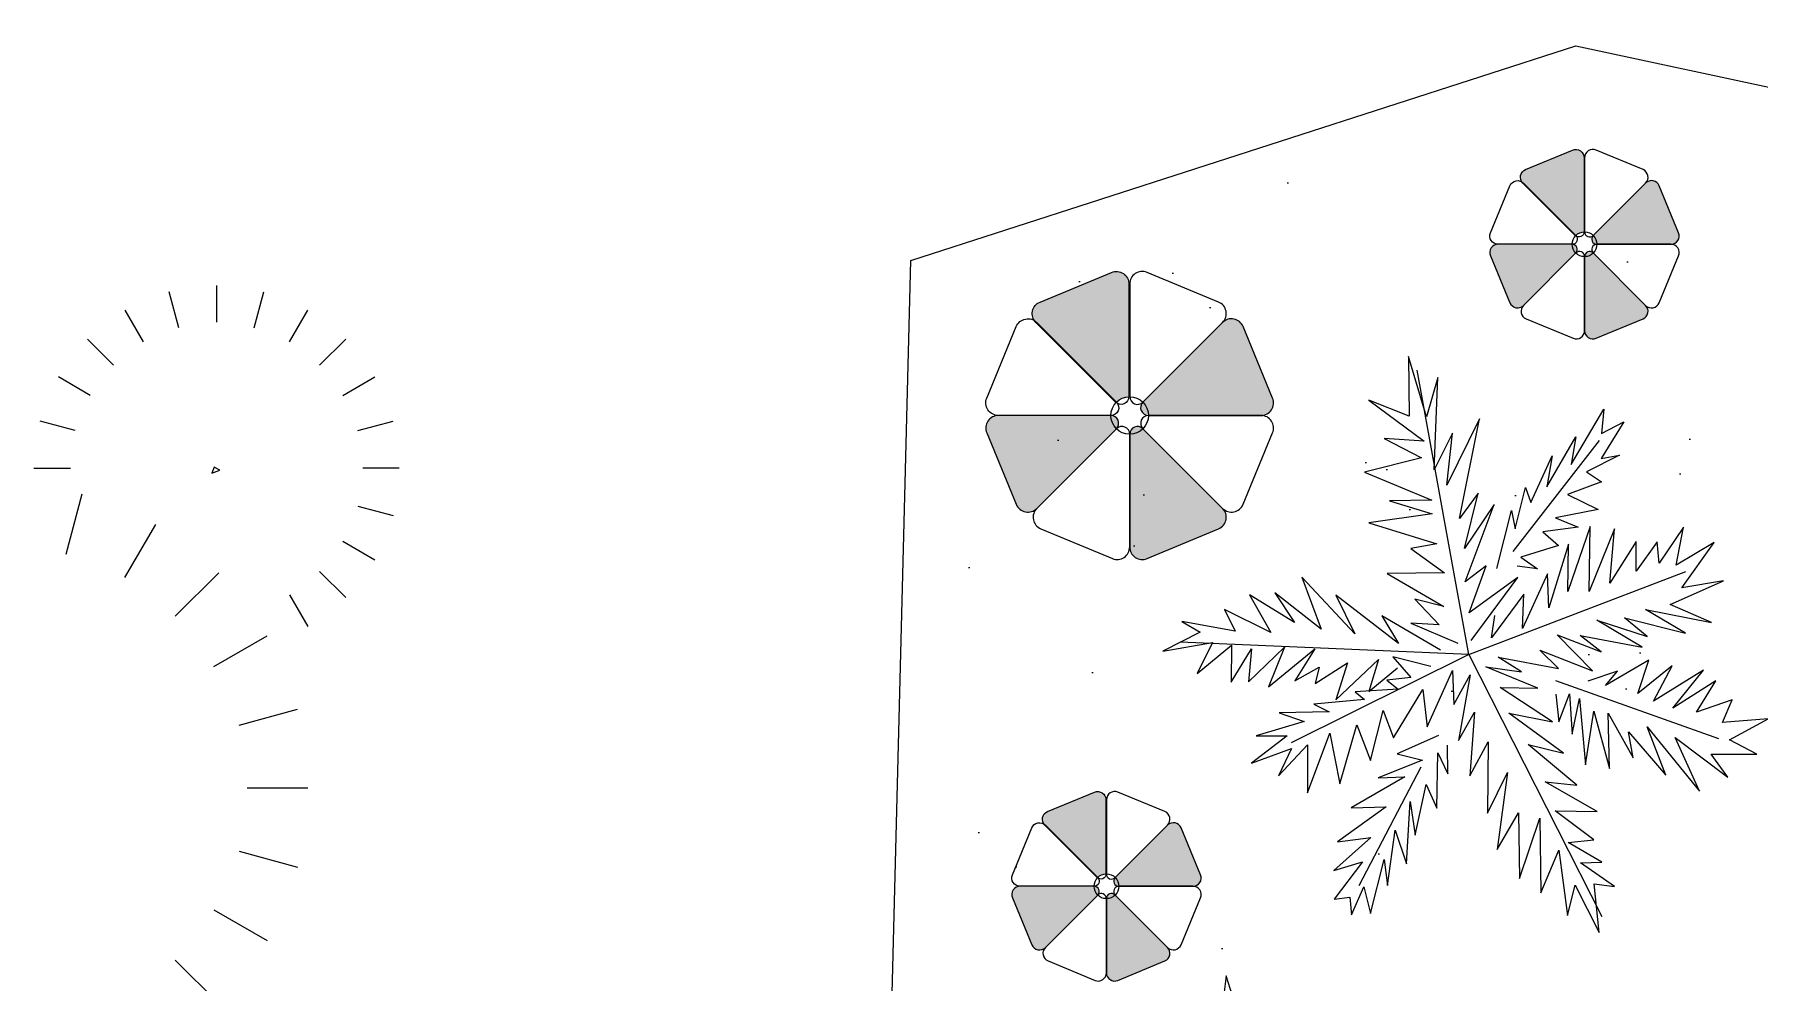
# Model space of a CAD drawing. Header units: millimetres. Extents: x 185 to 501, y 88 to 528.
# Drawn here: x 384.29 to 399.41, y 239.35 to 247.66 of the extents above; entities that cross this region are included whole.
import ezdxf

# ---------------------------------------------------------------- set-up
doc = ezdxf.new("R2010")
doc.units = ezdxf.units.MM
for name, color, linetype in [('arboles', 84, 'Continuous'), ('arena playa', 253, 'Continuous'), ('SITE_FURNISHINGS', 230, 'Continuous')]:
    doc.layers.add(name, color=color, linetype=linetype)
doc.layers.add('Paredes', color=141, linetype='Continuous', lineweight=9)
doc.styles.add('ATTR', font='romans.shx', dxfattribs={"width": 0.8, "height": 0.7})

# ---------------------------------------------------------------- blocks, each defined once
blk = doc.blocks.new('CLUMP1')
for p, q in [((1070.75, 2465.6), (1070.75, 2285.6)), ((885.4, 2257.375), (837.825, 2434.925)), ((1256.1, 2257.375), (1303.7, 2434.925)), ((711.55, 2187.775), (620.75, 2345.025)), ((1429.95, 2187.775), (1520.75, 2345.025)), ((562.975, 2073.4), (434.35, 2202)), ((1578.55, 2073.4), (1707.15, 2202)), ((448.45, 1924.875), (291.325, 2015.6)), ((1693.05, 1924.875), (1850.175, 2015.6)), ((374.4, 1752.2), (201.425, 1798.55)), ((1767.1, 1752.2), (1940.075, 1798.55)), ((170.75, 1565.6), (350.75, 1565.6)), ((1970.75, 1565.6), (1790.75, 1565.6)), ((20.75, 1490.6), (20.75, 1190.6)), ((-288.2, 1143.575), (-367.475, 1439.5)), ((329.7, 1143.575), (408.975, 1439.5)), ((1767.1, 1379.025), (1940.075, 1332.675)), ((-577.925, 1027.55), (-729.25, 1289.65)), ((619.425, 1027.55), (770.75, 1289.65)), ((-2229.25, 1190.6), (-2229.25, 950.6)), ((1693.05, 1206.325), (1850.175, 1115.6)), ((-2476.4, 912.975), (-2539.825, 1149.725)), ((-1982.1, 912.975), (-1918.65, 1149.725)), ((-2708.2, 820.15), (-2829.25, 1029.825)), ((-1750.3, 820.15), (-1629.25, 1029.825)), ((-825.575, 836.925), (-1039.9, 1051.275)), ((867.075, 836.925), (1081.4, 1051.275)), ((1578.55, 1057.825), (1707.15, 929.2)), ((1429.95, 943.45), (1520.75, 786.175)), ((-2906.3, 667.65), (-3077.775, 839.125)), ((-1552.2, 667.65), (-1380.725, 839.125)), ((-1016.4, 589.4), (-1278.3, 740.6)), ((1057.9, 589.4), (1319.8, 740.6)), ((-3058.975, 469.65), (-3268.475, 590.6)), ((-1139.825, 301.575), (-1428.125, 378.825)), ((1181.325, 301.575), (1469.625, 378.825)), ((-3157.725, 239.375), (-3388.35, 301.175)), ((-3429.25, -9.4), (-3189.25, -9.4)), ((-1479.25, -9.4), (-1179.25, -9.4)), ((1520.75, -9.4), (1220.75, -9.4)), ((-3157.725, -258.175), (-3388.35, -319.975)), ((-1139.825, -320.375), (-1428.125, -397.625)), ((1181.325, -320.375), (1469.625, -397.625)), ((-3058.975, -488.45), (-3268.475, -609.4)), ((-1016.4, -608.2), (-1278.3, -759.4)), ((1057.9, -608.2), (1319.8, -759.4)), ((-2906.3, -686.45), (-3077.775, -857.925)), ((-1552.2, -686.45), (-1380.725, -857.925)), ((-2708.2, -838.95), (-2829.25, -1048.625)), ((-1750.3, -838.95), (-1629.25, -1048.625)), ((-2476.4, -931.775), (-2539.825, -1168.5)), ((-1982.1, -931.775), (-1918.65, -1168.5)), ((-825.575, -855.725), (-1039.9, -1070.05)), ((867.075, -855.725), (1081.4, -1070.05)), ((-2229.25, -1209.4), (-2229.25, -969.4)), ((-577.925, -1046.35), (-729.25, -1308.425)), ((619.425, -1046.35), (770.75, -1308.425)), ((-288.2, -1162.375), (-367.475, -1458.275)), ((329.7, -1162.375), (408.975, -1458.275)), ((20.75, -1509.4), (20.75, -1209.4))]:
    blk.add_line(p, q)
for points in [[(1058.3, 1571.25), (1046.85, 1541.9), (1086.9, 1556.575)], [(0, 0), (-19.075, -48.9), (47.675, -24.45)], [(-2245.85, -1.875), (-2261.1, -41), (-2207.725, -21.425)]]:
    blk.add_lwpolyline(points, close=True)
at = {"style": 'ATTR', "width": 0.8, "flags": 9}
blk.add_attdef('ESTCODE', (0, 0), '', height=108, dxfattribs=at)

msp = doc.modelspace()

# ---------------------------------------------------------------- hatches: boundary and pattern name
for color, points in [(256, [(397.869, 246.579, 0.534511), (397.769, 246.646), (397.357, 246.475, 0.475071), (397.324, 246.368, -0.059116), (397.338, 246.357), (397.797, 245.898, -0.187719), (397.869, 245.929, 0.000562), (397.869, 245.929)]), (230, [(393.88, 245.473, 0.534511), (393.728, 245.575), (393.101, 245.315, 0.475071), (393.052, 245.152, -0.059116), (393.073, 245.136), (393.771, 244.438, -0.187719), (393.88, 244.486, 0.000562), (393.88, 244.486)]), (256, [(393.679, 240.955, 0.534511), (393.579, 241.021), (393.167, 240.851, 0.475071), (393.134, 240.743, -0.059116), (393.148, 240.733), (393.607, 240.273, -0.187719), (393.679, 240.305, 0.000562), (393.679, 240.305)])]:
    msp.add_hatch(color=color).paths.add_polyline_path(points)
h = msp.add_hatch(color=256)
edge = h.paths.add_edge_path()
edge.add_arc((397.982, 245.866), 0.0448, 135, 270)
edge.add_line((397.982, 245.821), (398.631, 245.821))
edge.add_arc((398.631, 245.894), 0.0723, 270, 382.5)
edge.add_line((398.698, 245.921), (398.527, 246.334))
edge.add_arc((398.46, 246.306), 0.0723, 22.5, 135)
edge.add_line((398.409, 246.357), (397.95, 245.898))
edge = h.paths.add_edge_path()
edge.add_arc((397.918, 245.713), 0.0448, 45, 180)
edge.add_line((397.874, 245.713), (397.874, 245.064))
edge.add_arc((397.946, 245.064), 0.0723, 180, 292.5)
edge.add_line((397.974, 244.997), (398.386, 245.167))
edge.add_arc((398.358, 245.234), 0.0723, 292.5, 405)
edge.add_line((398.409, 245.285), (397.95, 245.745))
edge = h.paths.add_edge_path()
edge.add_arc((397.287, 245.337), 0.0723, 202.5, 315)
edge.add_line((397.338, 245.285), (397.797, 245.745))
edge.add_arc((397.765, 245.776), 0.0448, 315, 450)
edge.add_line((397.765, 245.821), (397.116, 245.821))
edge.add_arc((397.116, 245.749), 0.0723, 90, 202.5)
edge.add_line((397.049, 245.721), (397.22, 245.309))
h = msp.add_hatch(color=230)
edge = h.paths.add_edge_path()
edge.add_arc((394.051, 244.389), 0.0682, 135, 270)
edge.add_line((394.051, 244.321), (395.039, 244.321))
edge.add_arc((395.039, 244.431), 0.11, 270, 382.5)
edge.add_line((395.14, 244.473), (394.881, 245.1))
edge.add_arc((394.779, 245.058), 0.11, 22.5, 135)
edge.add_line((394.701, 245.136), (394.003, 244.438))
edge = h.paths.add_edge_path()
edge.add_arc((393.955, 244.157), 0.0682, 45, 180)
edge.add_line((393.887, 244.157), (393.887, 243.17))
edge.add_arc((393.997, 243.17), 0.11, 180, 292.5)
edge.add_line((394.039, 243.068), (394.666, 243.328))
edge.add_arc((394.624, 243.429), 0.11, 292.5, 405)
edge.add_line((394.701, 243.507), (394.003, 244.205))
edge = h.paths.add_edge_path()
edge.add_arc((392.995, 243.585), 0.11, 202.5, 315)
edge.add_line((393.073, 243.507), (393.771, 244.205))
edge.add_arc((393.722, 244.253), 0.0682, 315, 450)
edge.add_line((393.722, 244.321), (392.735, 244.321))
edge.add_arc((392.735, 244.211), 0.11, 90, 202.5)
edge.add_line((392.634, 244.169), (392.893, 243.543))
h = msp.add_hatch(color=256)
edge = h.paths.add_edge_path()
edge.add_arc((393.792, 240.242), 0.0448, 135, 270)
edge.add_line((393.792, 240.197), (394.441, 240.197))
edge.add_arc((394.441, 240.269), 0.0723, 270, 382.5)
edge.add_line((394.508, 240.297), (394.337, 240.709))
edge.add_arc((394.27, 240.682), 0.0723, 22.5, 135)
edge.add_line((394.219, 240.733), (393.76, 240.273))
edge = h.paths.add_edge_path()
edge.add_arc((393.728, 240.089), 0.0448, 45, 180)
edge.add_line((393.683, 240.089), (393.683, 239.439))
edge.add_arc((393.756, 239.439), 0.0723, 180, 292.5)
edge.add_line((393.783, 239.372), (394.196, 239.543))
edge.add_arc((394.168, 239.61), 0.0723, 292.5, 405)
edge.add_line((394.219, 239.661), (393.76, 240.12))
edge = h.paths.add_edge_path()
edge.add_arc((393.097, 239.712), 0.0723, 202.5, 315)
edge.add_line((393.148, 239.661), (393.607, 240.12))
edge.add_arc((393.575, 240.152), 0.0448, 315, 450)
edge.add_line((393.575, 240.197), (392.926, 240.197))
edge.add_arc((392.926, 240.125), 0.0723, 90, 202.5)
edge.add_line((392.859, 240.097), (393.03, 239.685))
at = {"layer": 'arena playa'}
h = msp.add_hatch(dxfattribs=at)
h.set_pattern_fill('AR-SAND', color=256, scale=0.07, style=0)
h.set_pattern_definition([(37.5, (-1998.5492, 57.1), (-0.1120022, 3.4258927), [0, -2.70256, 0, -3.0226, 0, -2.88925]), (7.5, (-1998.5492, 57.1), (3.146663, 5.017776), [0, -1.45796, 0, -2.43586, 0, -0.93345]), (327.5, (-2000.7362, 57.1), (5.5369466, 0.0100603), [0, -0.889, 0, -3.2004, 0, -4.1783]), (317.5, (-2000.736, 57.1), (5.344895, 1.560505), [0, -0.4445, 0, -2.09804, 0, -2.4003])])
h.paths.add_polyline_path([(384.825, 236.855), (376.93, 236.855), (373.547, 232.348), (373.171, 227.091), (370.915, 220.143), (374.675, 215.449), (378.998, 203.807), (384.638, 202.117), (392.345, 206.248), (394.6, 210.942), (399.112, 213.383), (408.323, 211.881), (415.09, 216.012), (416.782, 220.143), (412.082, 227.278), (410.767, 232.724), (410.579, 238.732), (405.691, 245.868), (397.796, 247.558), (391.969, 245.68), (391.781, 238.357)])
at = {"layer": 'Paredes'}
h = msp.add_hatch(dxfattribs=at)
h.set_pattern_fill('AR-SAND', color=256, scale=0.08, style=0)
h.set_pattern_definition([(37.5, (-1937.9465, 84.6386), (-0.1280025, 3.915306), [0, -3.08864, 0, -3.4544, 0, -3.302]), (7.5, (-1937.9465, 84.6386), (3.596186, 5.734601), [0, -1.66624, 0, -2.78384, 0, -1.0668]), (327.5, (-1940.446, 84.6386), (6.327939, 0.0114975), [0, -1.016, 0, -3.6576, 0, -4.7752]), (317.5, (-1940.446, 84.6386), (6.108452, 1.783435), [0, -0.508, 0, -2.39776, 0, -2.7432])])
edge = h.paths.add_edge_path()
edge.add_arc((377.964, 252.689), 5.8, 143.1271, 306.8394)
edge.add_line((381.442, 248.047), (389.397, 254.007))
edge.add_line((389.397, 254.007), (387.627, 256.37))
edge.add_line((387.627, 256.37), (386.826, 255.77))
edge.add_line((386.826, 255.77), (386.227, 256.57))
edge.add_line((386.227, 256.57), (387.027, 257.17))
edge.add_line((387.027, 257.17), (386.727, 257.57))
edge.add_line((386.727, 257.57), (385.927, 256.971))
edge.add_line((385.927, 256.971), (385.327, 257.771))
edge.add_line((385.327, 257.771), (388.529, 260.169))
edge.add_line((388.529, 260.169), (388.016, 260.853))
edge.add_spline(control_points=[(388.016, 260.853), (387.996, 260.832), (387.976, 260.81), (387.792, 260.618), (387.613, 260.453), (387.312, 260.227), (387.206, 260.156), (386.984, 260.023), (386.864, 259.96), (386.607, 259.846), (386.473, 259.798), (386.328, 259.751), (386.31, 259.745), (386.293, 259.74)], knot_values=[0.417134, 0.417134, 0.417134, 0.417134, 0.489921, 0.489921, 1.064753, 1.064753, 1.35217, 1.35217, 1.639586, 1.639586, 1.972838, 1.972838, 2.017805, 2.017805, 2.017805, 2.017805], degree=3, periodic=0)
edge.add_line((386.293, 259.74), (384.519, 258.41))
edge.add_line((384.519, 258.41), (383.919, 259.211))
edge.add_line((383.919, 259.211), (384.651, 259.759))
edge.add_arc((385.413, 261.019), 1.472, 170.4882, 238.8353, ccw=False)
edge.add_line((383.961, 261.262), (383.13, 262.372))
edge.add_line((383.13, 262.372), (382.33, 261.772))
edge.add_line((382.33, 261.772), (381.13, 263.373))
edge.add_line((381.13, 263.373), (381.931, 263.973))
edge.add_line((381.931, 263.973), (379.261, 267.536))
edge.add_line((379.261, 267.536), (373.689, 263.361))
edge.add_arc((376.496, 259.614), 4.682, 126.8394, 227.3545)

# ---------------------------------------------------------------- linework, layer by layer
at = {"layer": 'arboles', "linetype": 'Continuous'}
for p, q in [((396.858, 242.228), (396.406, 244.719)), ((397.248, 243.129), (398.006, 244.101)), ((396.858, 242.228), (398.762, 242.954)), ((396.858, 242.228), (394.33, 242.336)), ((396.858, 242.228), (395.303, 241.452)), ((396.858, 242.228), (398.025, 239.932)), ((397.619, 242), (399.049, 241.49)), ((396.438, 241.24), (395.894, 240.201))]:
    msp.add_line(p, q, dxfattribs=at)
at = {"layer": 'arboles', "linetype": 'Continuous', "flags": 128}
for points in [[(396.881, 242.35), (397.29, 242.901), (396.863, 242.592), (397.012, 243.003), (396.826, 242.865), (397.081, 243.541), (396.82, 243.157), (396.941, 243.642), (396.779, 243.418), (396.952, 244.292), (396.668, 243.71), (396.716, 244.167), (396.556, 243.844), (396.588, 244.654), (396.488, 244.31), (396.33, 244.838), (396.337, 244.314), (395.983, 244.456), (396.468, 244.097), (396.117, 244.119), (396.444, 243.951), (395.944, 243.825), (396.536, 243.578), (396.165, 243.572), (396.539, 243.459), (395.984, 243.38), (396.579, 243.198), (396.351, 243.156), (396.647, 242.943), (396.144, 242.937), (396.639, 242.648), (396.385, 242.712), (396.599, 242.487), (396.352, 242.502), (396.763, 242.327)], [(397.105, 242.98), (397.233, 243.489), (397.265, 243.329), (397.356, 243.69), (397.402, 243.559), (397.59, 243.967), (397.542, 243.696), (397.797, 244.133), (397.756, 243.893), (398.042, 244.376), (398.022, 244.163), (398.219, 244.265), (398.02, 243.945), (398.179, 243.972), (397.891, 243.826), (398.022, 243.74), (397.724, 243.63), (397.994, 243.497), (397.619, 243.425), (397.817, 243.343), (397.509, 243.301), (397.644, 243.182), (397.315, 243.079), (397.461, 242.977), (397.282, 243.002)], [(396.527, 242.122), (396.192, 242.206), (396.352, 242.027), (396.141, 242.001), (396.24, 241.923), (395.864, 241.899), (395.946, 241.832), (395.501, 241.792), (395.636, 241.725), (395.198, 241.716), (395.417, 241.641), (394.996, 241.515), (395.266, 241.514), (394.956, 241.275), (395.305, 241.405), (395.191, 241.163), (395.445, 241.436), (395.445, 241.014), (395.642, 241.538), (395.729, 241.094), (395.878, 241.611), (395.997, 241.298), (396.108, 241.738), (396.199, 241.498), (396.457, 241.922), (396.494, 241.595), (396.717, 242.088), (396.727, 241.788), (396.872, 242.049), (396.768, 241.474), (396.909, 241.723), (396.868, 241.165), (397.029, 241.462), (397.024, 240.836), (397.199, 241.195), (397.109, 240.518), (397.295, 240.84), (397.303, 240.264), (397.482, 240.794), (397.489, 240.139), (397.649, 240.514), (397.723, 239.941), (397.79, 240.208), (398.003, 239.792), (397.958, 240.219), (398.137, 240.194), (397.839, 240.401), (398.025, 240.407), (397.731, 240.579), (397.955, 240.603), (397.617, 240.859), (397.985, 240.853), (397.528, 241.112), (397.805, 241.082), (397.379, 241.44), (397.69, 241.362), (397.21, 241.713), (397.594, 241.637), (397.134, 241.937), (397.463, 241.933), (397.009, 242.12), (397.321, 242.075), (397.116, 242.205), (397.645, 242.106), (397.481, 242.266), (397.943, 242.084), (397.633, 242.399), (398.018, 242.25), (397.836, 242.394), (398.378, 242.292), (397.982, 242.529), (398.422, 242.386), (398.225, 242.548), (398.759, 242.414), (398.408, 242.621), (398.987, 242.509), (398.624, 242.666), (399.091, 242.872), (398.726, 242.812), (399.011, 243.209), (398.677, 243.009), (398.741, 243.343), (398.529, 243.026), (398.511, 243.215), (398.327, 242.958), (398.326, 243.216), (398.096, 242.851), (398.136, 243.329), (397.913, 242.778), (397.924, 243.349), (397.728, 242.778), (397.733, 243.193), (397.56, 242.635), (397.549, 242.935), (397.33, 242.455), (397.34, 242.756), (397.058, 242.372), (397.088, 242.569)], [(396.61, 242.266), (396.097, 242.566), (396.242, 242.325), (395.694, 242.746), (395.86, 242.408), (395.397, 242.906), (395.566, 242.448), (395.158, 242.768), (395.33, 242.507), (394.936, 242.751), (395.124, 242.421), (394.719, 242.621), (394.81, 242.433), (394.343, 242.517), (394.504, 242.424), (394.178, 242.255), (394.613, 242.331), (394.479, 242.061), (394.779, 242.309), (394.777, 241.986), (394.956, 242.278), (394.929, 241.987), (395.243, 242.292), (395.103, 241.944), (395.51, 242.278), (395.335, 241.998), (395.549, 242.116), (395.513, 241.973), (395.796, 242.153), (395.695, 241.829), (396.068, 242.184), (395.984, 241.902), (396.234, 242.11)], [(397.622, 241.881), (397.647, 241.637), (397.741, 241.884), (397.765, 241.528), (397.83, 241.842), (397.882, 241.261), (397.954, 241.731), (398.092, 241.228), (398.081, 241.713), (398.3, 241.321), (398.258, 241.55), (398.586, 241.171), (398.421, 241.594), (398.881, 241.031), (398.668, 241.5), (399.129, 241.153), (398.982, 241.355), (399.384, 241.353), (399.145, 241.479), (399.482, 241.665), (399.084, 241.633), (399.167, 241.83), (398.856, 241.723), (399.024, 241.998), (398.647, 241.756), (398.915, 242.091), (398.477, 241.818), (398.641, 242.127), (398.342, 241.885), (398.436, 242.178), (398.057, 241.956), (398.161, 242.082), (397.901, 241.995)], [(396.594, 241.518), (396.23, 241.358), (396.454, 241.302), (396.066, 241.148), (396.299, 241.156), (395.828, 240.885), (396.134, 240.894), (395.707, 240.585), (396, 240.624), (395.677, 240.335), (395.927, 240.411), (395.68, 240.084), (395.817, 240.102), (395.831, 239.947), (395.938, 240.191), (395.998, 239.958), (396.117, 240.43), (396.146, 240.204), (396.215, 240.689), (396.312, 240.394), (396.344, 240.94), (396.388, 240.645), (396.486, 241.089), (396.579, 240.881), (396.589, 241.367), (396.674, 241.181), (396.671, 241.432)], [(394.787, 239.238), (394.732, 239.411), (394.71, 239.224)]]:
    msp.add_lwpolyline(points, dxfattribs=at)
at = {"layer": 'arena playa'}
for p, q in [((391.969, 245.68), (397.796, 247.558)), ((391.969, 245.68), (397.796, 247.558)), ((397.796, 247.558), (405.691, 245.868)), ((397.796, 247.558), (405.691, 245.868)), ((391.781, 238.357), (391.969, 245.68)), ((391.781, 238.357), (391.969, 245.68))]:
    msp.add_line(p, q, dxfattribs=at)
at = {"layer": 'SITE_FURNISHINGS', "color": 7, "linetype": 'Continuous'}
for points in [[(397.869, 245.929, -0.668179), (397.792, 245.898), (397.333, 246.357, -0.534511), (397.357, 246.475), (397.769, 246.646, -0.534511), (397.869, 246.579)], [(397.874, 245.929, 0.668179), (397.95, 245.898), (398.409, 246.357, 0.534511), (398.386, 246.475), (397.974, 246.646, 0.534511), (397.874, 246.579)], [(397.797, 245.898, -0.668179), (397.765, 245.821), (397.116, 245.821, -0.534511), (397.049, 245.921), (397.22, 246.334, -0.534511), (397.338, 246.357)], [(397.95, 245.898, 0.668179), (397.982, 245.821), (398.631, 245.821, 0.534511), (398.698, 245.921), (398.527, 246.334, 0.534511), (398.409, 246.357)], [(397.765, 245.821, -1), (397.982, 245.821, -1)], [(397.22, 245.309, 0.534511), (397.338, 245.285), (397.797, 245.745, 0.668179), (397.765, 245.821), (397.116, 245.821, 0.534511), (397.049, 245.721)], [(397.874, 245.713, 0.668179), (397.797, 245.745), (397.338, 245.285, 0.534511), (397.361, 245.167), (397.774, 244.997, 0.534511), (397.874, 245.064)], [(397.95, 245.745, 0.668179), (397.874, 245.713), (397.874, 245.064, 0.534511), (397.974, 244.997), (398.386, 245.167, 0.534511), (398.409, 245.285)], [(397.982, 245.821, 0.668179), (397.95, 245.745), (398.409, 245.285, 0.534511), (398.527, 245.309), (398.698, 245.721, 0.534511), (398.631, 245.821)], [(393.679, 240.305, -0.668179), (393.602, 240.273), (393.143, 240.733, -0.534511), (393.167, 240.851), (393.579, 241.021, -0.534511), (393.679, 240.955)], [(393.683, 240.305, 0.668179), (393.76, 240.273), (394.219, 240.733, 0.534511), (394.196, 240.851), (393.783, 241.021, 0.534511), (393.683, 240.955)], [(393.607, 240.273, -0.668179), (393.575, 240.197), (392.926, 240.197, -0.534511), (392.859, 240.297), (393.03, 240.709, -0.534511), (393.148, 240.733)], [(393.76, 240.273, 0.668179), (393.792, 240.197), (394.441, 240.197, 0.534511), (394.508, 240.297), (394.337, 240.709, 0.534511), (394.219, 240.733)], [(393.575, 240.197, -1), (393.792, 240.197, -1)], [(393.03, 239.685, 0.534511), (393.148, 239.661), (393.607, 240.12, 0.668179), (393.575, 240.197), (392.926, 240.197, 0.534511), (392.859, 240.097)], [(393.683, 240.089, 0.668179), (393.607, 240.12), (393.148, 239.661, 0.534511), (393.171, 239.543), (393.583, 239.372, 0.534511), (393.683, 239.439)], [(393.76, 240.12, 0.668179), (393.683, 240.089), (393.683, 239.439, 0.534511), (393.783, 239.372), (394.196, 239.543, 0.534511), (394.219, 239.661)], [(393.792, 240.197, 0.668179), (393.76, 240.12), (394.219, 239.661, 0.534511), (394.337, 239.685), (394.508, 240.097, 0.534511), (394.441, 240.197)]]:
    msp.add_lwpolyline(points, format="xyb", close=True, dxfattribs=at)
at = {"layer": 'SITE_FURNISHINGS', "color": 230, "linetype": 'Continuous'}
for points in [[(393.88, 244.486, -0.668179), (393.764, 244.438), (393.065, 245.136, -0.534511), (393.101, 245.315), (393.728, 245.575, -0.534511), (393.88, 245.473)], [(393.887, 244.486, 0.668179), (394.003, 244.438), (394.701, 245.136, 0.534511), (394.666, 245.315), (394.039, 245.575, 0.534511), (393.887, 245.473)], [(393.771, 244.438, -0.668179), (393.722, 244.321), (392.735, 244.321, -0.534511), (392.634, 244.473), (392.893, 245.1, -0.534511), (393.073, 245.136)], [(394.003, 244.438, 0.668179), (394.051, 244.321), (395.039, 244.321, 0.534511), (395.14, 244.473), (394.881, 245.1, 0.534511), (394.701, 245.136)], [(393.722, 244.321, -1), (394.051, 244.321, -1)], [(392.893, 243.543, 0.534511), (393.073, 243.507), (393.771, 244.205, 0.668179), (393.722, 244.321), (392.735, 244.321, 0.534511), (392.634, 244.169)], [(394.051, 244.321, 0.668179), (394.003, 244.205), (394.701, 243.507, 0.534511), (394.881, 243.543), (395.14, 244.169, 0.534511), (395.039, 244.321)], [(393.887, 244.157, 0.668179), (393.771, 244.205), (393.073, 243.507, 0.534511), (393.108, 243.328), (393.735, 243.068, 0.534511), (393.887, 243.17)], [(394.003, 244.205, 0.668179), (393.887, 244.157), (393.887, 243.17, 0.534511), (394.039, 243.068), (394.666, 243.328, 0.534511), (394.701, 243.507)]]:
    msp.add_lwpolyline(points, format="xyb", close=True, dxfattribs=at)

# ---------------------------------------------------------------- block references
at = {"layer": 'arboles', "linetype": 'Continuous', "xscale": 0.001778991814262554, "yscale": 0.00177899182068586, "zscale": 0.001778991820324483}
msp.add_blockref('CLUMP1', (383.979, 241.073), dxfattribs=at)

doc.saveas('drawing.dxf')
